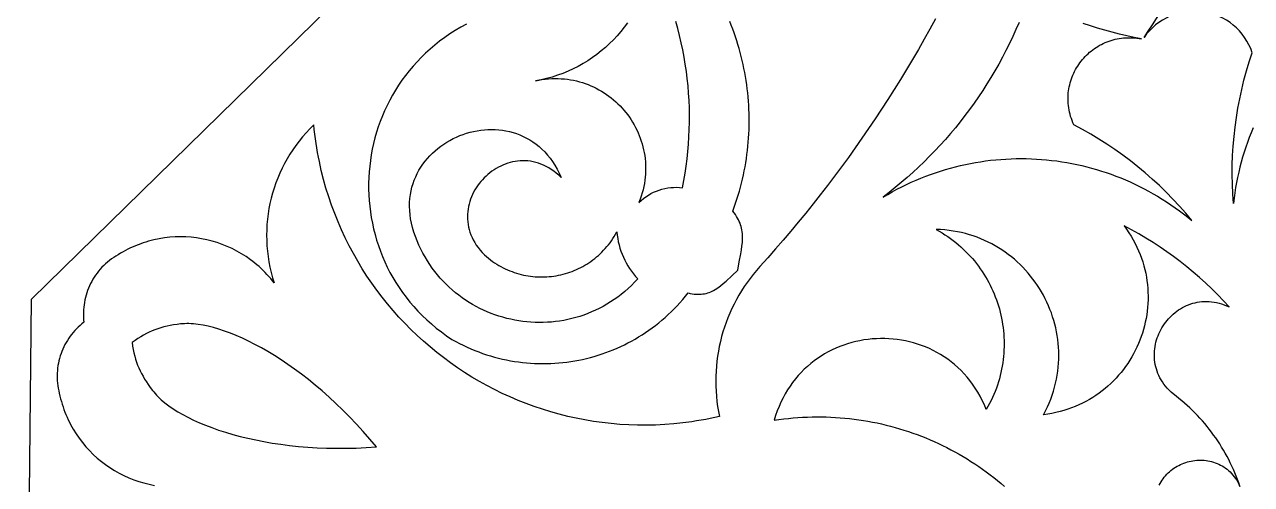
# Model space of a CAD drawing. Extents: x 3927 to 5087, y -513 to 1114.
# Drawn here: x 4399.6 to 4497, y 926 to 962.5 of the extents above; entities that cross this region are included whole.
import ezdxf

# ---------------------------------------------------------------- set-up
doc = ezdxf.new("R2010")
doc.units = 0
doc.layers.add('LAYER_1', color=18, linetype='CONTINUOUS')

msp = doc.modelspace()

# ---------------------------------------------------------------- linework, layer by layer
at = {"layer": 'LAYER_1'}
for points in [[(4399.612, 886.633), (4400.167, 940.672), (4438.759, 978.456)], [(4471.914, 962.918), (4471.468, 962.104), (4471.014, 961.294), (4470.553, 960.488), (4470.084, 959.687), (4469.608, 958.89), (4469.125, 958.098), (4468.635, 957.31), (4468.137, 956.527), (4467.632, 955.749), (4467.121, 954.975), (4466.601, 954.206), (4466.075, 953.442), (4465.542, 952.683), (4465.002, 951.928), (4464.454, 951.179), (4463.9, 950.435), (4463.339, 949.695), (4462.771, 948.961), (4462.196, 948.232), (4461.614, 947.508), (4461.026, 946.789), (4460.431, 946.076), (4459.828, 945.368), (4459.22, 944.665), (4458.604, 943.968), (4457.982, 943.277), (4457.977, 943.266), (4457.708, 942.961), (4457.45, 942.649), (4457.202, 942.33), (4456.964, 942.006), (4456.737, 941.675), (4456.52, 941.338), (4456.314, 940.996), (4456.118, 940.649), (4455.932, 940.297), (4455.758, 939.94), (4455.594, 939.578), (4455.441, 939.212), (4455.299, 938.842), (4455.168, 938.468), (4455.048, 938.091), (4454.939, 937.71), (4454.842, 937.327), (4454.755, 936.94), (4454.68, 936.551), (4454.616, 936.16), (4454.564, 935.767), (4454.523, 935.372), (4454.494, 934.976), (4454.477, 934.578), (4454.471, 934.179), (4454.477, 933.78), (4454.495, 933.38), (4454.525, 932.98), (4454.566, 932.58), (4454.62, 932.18), (4454.686, 931.781), (4454.764, 931.382), (4454.401, 931.3), (4454.037, 931.223), (4453.674, 931.151), (4453.311, 931.085), (4452.948, 931.024), (4452.585, 930.968), (4451.861, 930.871), (4451.139, 930.795), (4450.419, 930.739), (4449.702, 930.702), (4448.987, 930.686), (4448.274, 930.689), (4447.566, 930.711), (4446.86, 930.753), (4446.159, 930.813), (4445.462, 930.892), (4444.769, 930.989), (4444.081, 931.105), (4443.399, 931.238), (4442.721, 931.389), (4442.049, 931.558), (4441.384, 931.744), (4440.724, 931.947), (4440.072, 932.167), (4439.426, 932.404), (4438.787, 932.657), (4438.156, 932.927), (4437.533, 933.212), (4436.918, 933.513), (4436.311, 933.83), (4435.713, 934.162), (4435.124, 934.509), (4434.544, 934.872), (4433.974, 935.248), (4433.414, 935.64), (4432.865, 936.046), (4432.326, 936.465), (4431.797, 936.899), (4431.28, 937.346), (4430.774, 937.806), (4430.281, 938.28), (4429.799, 938.767), (4429.329, 939.266), (4428.873, 939.778), (4428.429, 940.302), (4427.998, 940.839), (4427.582, 941.387), (4427.179, 941.947), (4426.79, 942.518), (4426.416, 943.1), (4426.056, 943.694), (4425.712, 944.298), (4425.383, 944.913), (4425.07, 945.538), (4424.773, 946.173), (4424.492, 946.818), (4424.228, 947.473), (4423.981, 948.137), (4423.751, 948.811), (4423.538, 949.493), (4423.344, 950.185), (4423.168, 950.885), (4423.01, 951.593), (4422.938, 951.95), (4422.87, 952.31), (4422.808, 952.671), (4422.75, 953.034), (4422.697, 953.399), (4422.65, 953.766), (4422.607, 954.135), (4422.569, 954.506), (4422.258, 954.198), (4421.961, 953.882), (4421.676, 953.556), (4421.404, 953.222), (4421.146, 952.88), (4420.9, 952.53), (4420.667, 952.173), (4420.448, 951.808), (4420.243, 951.438), (4420.05, 951.06), (4419.872, 950.677), (4419.707, 950.289), (4419.556, 949.895), (4419.419, 949.497), (4419.295, 949.095), (4419.186, 948.688), (4419.091, 948.278), (4419.01, 947.865), (4418.944, 947.449), (4418.892, 947.031), (4418.855, 946.611), (4418.832, 946.189), (4418.824, 945.766), (4418.831, 945.342), (4418.852, 944.917), (4418.889, 944.493), (4418.941, 944.068), (4419.008, 943.645), (4419.091, 943.222), (4419.189, 942.801), (4419.302, 942.382), (4419.431, 941.965), (4419.292, 942.142), (4419.149, 942.315), (4419.002, 942.483), (4418.853, 942.648), (4418.7, 942.808), (4418.544, 942.964), (4418.385, 943.115), (4418.223, 943.263), (4418.058, 943.406), (4417.891, 943.544), (4417.721, 943.679), (4417.548, 943.809), (4417.194, 944.056), (4416.832, 944.285), (4416.46, 944.497), (4416.08, 944.691), (4415.693, 944.867), (4415.3, 945.025), (4414.9, 945.165), (4414.494, 945.287), (4414.084, 945.39), (4413.67, 945.475), (4413.252, 945.541), (4412.832, 945.588), (4412.41, 945.616), (4411.986, 945.626), (4411.562, 945.616), (4411.137, 945.587), (4410.714, 945.538), (4410.291, 945.47), (4409.871, 945.383), (4409.453, 945.275), (4409.246, 945.214), (4409.039, 945.148), (4408.833, 945.077), (4408.629, 945.001), (4408.425, 944.92), (4408.223, 944.834), (4408.022, 944.742), (4407.823, 944.646), (4407.625, 944.545), (4407.429, 944.438), (4407.234, 944.327), (4407.041, 944.21), (4406.861, 944.104), (4406.686, 943.992), (4406.517, 943.875), (4406.353, 943.752), (4406.196, 943.624), (4406.043, 943.49), (4405.897, 943.352), (4405.757, 943.208), (4405.622, 943.061), (4405.494, 942.909), (4405.372, 942.752), (4405.255, 942.592), (4405.145, 942.428), (4405.042, 942.261), (4404.944, 942.09), (4404.853, 941.915), (4404.769, 941.738), (4404.691, 941.558), (4404.62, 941.376), (4404.555, 941.191), (4404.497, 941.004), (4404.446, 940.815), (4404.401, 940.624), (4404.364, 940.431), (4404.333, 940.237), (4404.31, 940.042), (4404.294, 939.846), (4404.285, 939.649), (4404.283, 939.451), (4404.288, 939.253), (4404.301, 939.055), (4404.322, 938.857), (4404.166, 938.734), (4404.016, 938.606), (4403.871, 938.473), (4403.731, 938.335), (4403.597, 938.192), (4403.468, 938.045), (4403.345, 937.893), (4403.228, 937.737), (4403.116, 937.578), (4403.011, 937.414), (4402.911, 937.247), (4402.817, 937.076), (4402.73, 936.902), (4402.649, 936.725), (4402.574, 936.546), (4402.506, 936.363), (4402.444, 936.178), (4402.389, 935.99), (4402.341, 935.801), (4402.3, 935.609), (4402.265, 935.415), (4402.238, 935.22), (4402.217, 935.023), (4402.204, 934.826), (4402.199, 934.626), (4402.2, 934.426), (4402.209, 934.226), (4402.226, 934.024), (4402.251, 933.823), (4402.283, 933.621), (4402.323, 933.419), (4402.371, 933.217), (4402.42, 932.997), (4402.474, 932.779), (4402.533, 932.564), (4402.597, 932.351), (4402.666, 932.141), (4402.739, 931.933), (4402.816, 931.727), (4402.899, 931.524), (4402.985, 931.324), (4403.076, 931.127), (4403.172, 930.932), (4403.271, 930.74), (4403.483, 930.364), (4403.711, 930), (4403.954, 929.649), (4404.212, 929.31), (4404.485, 928.984), (4404.772, 928.671), (4405.072, 928.372), (4405.384, 928.087), (4405.709, 927.817), (4406.046, 927.561), (4406.394, 927.321), (4406.752, 927.097), (4407.12, 926.889), (4407.498, 926.698), (4407.884, 926.523), (4408.279, 926.366), (4408.682, 926.226), (4409.092, 926.105), (4409.508, 926.002), (4409.931, 925.919)], [(4434.695, 962.492), (4434.241, 962.245), (4433.8, 961.985), (4433.373, 961.713), (4432.96, 961.43), (4432.559, 961.136), (4432.173, 960.831), (4431.8, 960.515), (4431.44, 960.189), (4431.095, 959.853), (4430.762, 959.509), (4430.444, 959.155), (4430.139, 958.793), (4429.848, 958.422), (4429.57, 958.044), (4429.306, 957.658), (4429.056, 957.265), (4428.82, 956.865), (4428.597, 956.46), (4428.389, 956.048), (4428.194, 955.63), (4428.012, 955.208), (4427.845, 954.781), (4427.692, 954.349), (4427.552, 953.913), (4427.426, 953.474), (4427.314, 953.031), (4427.216, 952.585), (4427.132, 952.137), (4427.062, 951.687), (4427.006, 951.235), (4426.964, 950.781), (4426.936, 950.327), (4426.922, 949.871), (4426.922, 949.416), (4426.936, 948.961), (4426.964, 948.506), (4427.006, 948.052), (4427.063, 947.599), (4427.133, 947.148), (4427.218, 946.699), (4427.316, 946.252), (4427.429, 945.808), (4427.557, 945.367), (4427.698, 944.929), (4427.853, 944.496), (4428.023, 944.066), (4428.207, 943.642), (4428.406, 943.222), (4428.618, 942.808), (4428.845, 942.399), (4429.087, 941.997), (4429.343, 941.601), (4429.613, 941.212), (4429.897, 940.83), (4430.196, 940.456), (4430.509, 940.09), (4430.837, 939.733), (4431.179, 939.384), (4431.536, 939.044), (4431.907, 938.714), (4432.293, 938.394), (4432.693, 938.084), (4433.108, 937.785), (4433.537, 937.496), (4433.833, 937.331), (4434.132, 937.174), (4434.433, 937.024), (4434.736, 936.881), (4435.041, 936.746), (4435.347, 936.619), (4435.656, 936.499), (4435.966, 936.386), (4436.278, 936.281), (4436.591, 936.183), (4436.906, 936.092), (4437.221, 936.009), (4437.538, 935.933), (4437.855, 935.864), (4438.174, 935.803), (4438.493, 935.749), (4438.813, 935.702), (4439.133, 935.662), (4439.453, 935.629), (4439.774, 935.603), (4440.094, 935.585), (4440.415, 935.573), (4440.736, 935.569), (4441.056, 935.572), (4441.376, 935.582), (4441.695, 935.598), (4442.014, 935.622), (4442.332, 935.653), (4442.649, 935.69), (4442.965, 935.734), (4443.28, 935.786), (4443.594, 935.844), (4443.907, 935.909), (4444.218, 935.981), (4444.527, 936.059), (4444.835, 936.144), (4445.141, 936.236), (4445.445, 936.335), (4445.747, 936.441), (4446.046, 936.553), (4446.344, 936.671), (4446.639, 936.797), (4446.931, 936.929), (4447.221, 937.067), (4447.508, 937.212), (4447.792, 937.364), (4448.074, 937.522), (4448.352, 937.686), (4448.626, 937.857), (4448.898, 938.035), (4449.166, 938.218), (4449.43, 938.409), (4449.69, 938.605), (4449.947, 938.808), (4450.2, 939.017), (4450.449, 939.232), (4450.693, 939.454), (4450.933, 939.682), (4451.169, 939.916), (4451.4, 940.157), (4451.626, 940.403), (4451.848, 940.656), (4452.064, 940.915), (4452.276, 941.179), (4452.44, 941.141), (4452.598, 941.11), (4452.751, 941.088), (4452.9, 941.074), (4453.044, 941.068), (4453.184, 941.069), (4453.321, 941.077), (4453.453, 941.093), (4453.582, 941.115), (4453.708, 941.144), (4453.832, 941.179), (4453.952, 941.221), (4454.07, 941.268), (4454.187, 941.321), (4454.301, 941.38), (4454.414, 941.443), (4454.636, 941.585), (4454.854, 941.745), (4455.072, 941.921), (4455.291, 942.111), (4455.74, 942.527), (4456.218, 942.978), (4456.342, 943.654), (4456.461, 944.29), (4456.513, 944.595), (4456.555, 944.894), (4456.584, 945.185), (4456.599, 945.471), (4456.595, 945.753), (4456.586, 945.892), (4456.571, 946.03), (4456.55, 946.168), (4456.523, 946.304), (4456.489, 946.44), (4456.448, 946.576), (4456.4, 946.712), (4456.344, 946.847), (4456.28, 946.982), (4456.208, 947.116), (4456.127, 947.251), (4456.036, 947.387), (4455.937, 947.522), (4455.827, 947.658), (4455.942, 947.973), (4456.051, 948.29), (4456.155, 948.608), (4456.254, 948.926), (4456.347, 949.246), (4456.435, 949.567), (4456.518, 949.888), (4456.596, 950.21), (4456.668, 950.533), (4456.734, 950.857), (4456.796, 951.181), (4456.852, 951.505), (4456.903, 951.83), (4456.949, 952.156), (4456.99, 952.482), (4457.025, 952.808), (4457.055, 953.134), (4457.08, 953.461), (4457.1, 953.787), (4457.114, 954.114), (4457.123, 954.44), (4457.128, 954.767), (4457.127, 955.093), (4457.12, 955.419), (4457.109, 955.745), (4457.093, 956.07), (4457.071, 956.395), (4457.044, 956.72), (4457.013, 957.043), (4456.976, 957.367), (4456.934, 957.69), (4456.887, 958.012), (4456.835, 958.333), (4456.777, 958.653), (4456.715, 958.973), (4456.648, 959.291), (4456.576, 959.609), (4456.498, 959.925), (4456.416, 960.24), (4456.329, 960.554), (4456.236, 960.867), (4456.139, 961.179), (4456.037, 961.489), (4455.929, 961.797), (4455.817, 962.104), (4455.7, 962.41), (4455.578, 962.713)], [(4447.466, 962.606), (4447.207, 962.251), (4446.935, 961.908), (4446.65, 961.575), (4446.352, 961.254), (4446.041, 960.944), (4445.719, 960.647), (4445.385, 960.363), (4445.04, 960.092), (4444.684, 959.834), (4444.317, 959.59), (4443.941, 959.36), (4443.554, 959.144), (4443.158, 958.944), (4442.754, 958.759), (4442.34, 958.589), (4441.918, 958.436), (4441.489, 958.299), (4441.052, 958.179), (4440.607, 958.076), (4440.156, 957.991), (4440.419, 958.046), (4440.681, 958.092), (4440.941, 958.128), (4441.2, 958.154), (4441.457, 958.171), (4441.711, 958.179), (4441.964, 958.178), (4442.215, 958.168), (4442.463, 958.149), (4442.708, 958.121), (4442.951, 958.085), (4443.191, 958.041), (4443.428, 957.988), (4443.662, 957.928), (4443.893, 957.859), (4444.121, 957.784), (4444.344, 957.7), (4444.565, 957.61), (4444.781, 957.512), (4444.994, 957.407), (4445.203, 957.296), (4445.407, 957.178), (4445.607, 957.053), (4445.803, 956.922), (4445.994, 956.785), (4446.18, 956.642), (4446.361, 956.492), (4446.538, 956.338), (4446.709, 956.178), (4446.875, 956.012), (4447.035, 955.841), (4447.19, 955.665), (4447.339, 955.485), (4447.483, 955.299), (4447.62, 955.11), (4447.751, 954.915), (4447.876, 954.717), (4447.995, 954.514), (4448.107, 954.308), (4448.212, 954.098), (4448.311, 953.884), (4448.402, 953.667), (4448.487, 953.446), (4448.564, 953.223), (4448.634, 952.996), (4448.696, 952.767), (4448.751, 952.535), (4448.798, 952.301), (4448.837, 952.065), (4448.867, 951.826), (4448.89, 951.586), (4448.904, 951.343), (4448.91, 951.1), (4448.908, 950.854), (4448.896, 950.608), (4448.876, 950.36), (4448.846, 950.111), (4448.808, 949.861), (4448.76, 949.611), (4448.702, 949.36), (4448.635, 949.109), (4448.559, 948.858), (4448.472, 948.607), (4448.375, 948.356), (4448.551, 948.518), (4448.734, 948.67), (4448.926, 948.81), (4449.125, 948.939), (4449.33, 949.056), (4449.542, 949.162), (4449.758, 949.255), (4449.979, 949.336), (4450.204, 949.405), (4450.432, 949.461), (4450.663, 949.504), (4450.895, 949.533), (4451.129, 949.55), (4451.362, 949.552), (4451.596, 949.541), (4451.829, 949.516), (4451.94, 950.09), (4452.039, 950.665), (4452.125, 951.242), (4452.2, 951.819), (4452.261, 952.397), (4452.311, 952.976), (4452.349, 953.554), (4452.374, 954.133), (4452.387, 954.712), (4452.388, 955.29), (4452.377, 955.868), (4452.354, 956.446), (4452.318, 957.022), (4452.271, 957.598), (4452.212, 958.172), (4452.14, 958.744), (4452.057, 959.316), (4451.962, 959.885), (4451.855, 960.452), (4451.736, 961.017), (4451.605, 961.58), (4451.462, 962.141), (4451.308, 962.698)], [(4478.546, 962.628), (4478.301, 962.064), (4478.047, 961.506), (4477.783, 960.952), (4477.509, 960.404), (4477.226, 959.861), (4476.933, 959.323), (4476.63, 958.792), (4476.319, 958.266), (4475.997, 957.746), (4475.667, 957.232), (4475.327, 956.724), (4474.978, 956.223), (4474.621, 955.728), (4474.254, 955.239), (4473.879, 954.757), (4473.495, 954.282), (4473.102, 953.814), (4472.701, 953.352), (4472.292, 952.898), (4471.874, 952.451), (4471.448, 952.012), (4471.014, 951.58), (4470.571, 951.156), (4470.121, 950.739), (4469.663, 950.33), (4469.197, 949.929), (4468.723, 949.537), (4468.242, 949.152), (4467.753, 948.776), (4468.118, 948.992), (4468.486, 949.2), (4468.857, 949.4), (4469.231, 949.592), (4469.607, 949.776), (4469.986, 949.952), (4470.367, 950.121), (4470.751, 950.281), (4471.136, 950.433), (4471.524, 950.577), (4471.914, 950.714), (4472.305, 950.842), (4472.698, 950.963), (4473.093, 951.075), (4473.489, 951.18), (4473.886, 951.277), (4474.284, 951.366), (4474.684, 951.447), (4475.085, 951.521), (4475.486, 951.586), (4475.889, 951.644), (4476.291, 951.694), (4476.695, 951.736), (4477.099, 951.771), (4477.503, 951.797), (4477.907, 951.816), (4478.312, 951.827), (4478.716, 951.831), (4479.12, 951.827), (4479.524, 951.815), (4479.927, 951.795), (4480.33, 951.768), (4480.733, 951.733), (4481.134, 951.69), (4481.535, 951.64), (4481.935, 951.582), (4482.333, 951.516), (4482.731, 951.443), (4483.127, 951.363), (4483.521, 951.274), (4483.914, 951.178), (4484.306, 951.075), (4484.695, 950.964), (4485.083, 950.845), (4485.469, 950.719), (4485.852, 950.586), (4486.234, 950.445), (4486.613, 950.296), (4486.989, 950.14), (4487.363, 949.977), (4487.734, 949.806), (4488.102, 949.627), (4488.468, 949.442), (4488.83, 949.248), (4489.189, 949.048), (4489.545, 948.84), (4489.898, 948.624), (4490.247, 948.402), (4490.592, 948.171), (4490.933, 947.934), (4491.271, 947.689), (4491.605, 947.437), (4491.934, 947.178), (4492.26, 946.911), (4491.772, 947.493), (4491.269, 948.062), (4490.753, 948.618), (4490.223, 949.159), (4489.68, 949.687), (4489.123, 950.2), (4488.554, 950.699), (4487.972, 951.184), (4487.379, 951.653), (4486.773, 952.107), (4486.155, 952.546), (4485.526, 952.969), (4484.887, 953.376), (4484.236, 953.767), (4483.575, 954.142), (4482.903, 954.5), (4482.827, 954.669), (4482.758, 954.839), (4482.696, 955.009), (4482.641, 955.18), (4482.592, 955.35), (4482.55, 955.521), (4482.515, 955.691), (4482.486, 955.861), (4482.463, 956.031), (4482.447, 956.2), (4482.437, 956.369), (4482.432, 956.537), (4482.434, 956.704), (4482.442, 956.87), (4482.455, 957.035), (4482.475, 957.199), (4482.499, 957.361), (4482.53, 957.522), (4482.565, 957.682), (4482.606, 957.84), (4482.652, 957.996), (4482.704, 958.15), (4482.76, 958.302), (4482.822, 958.452), (4482.888, 958.599), (4482.959, 958.745), (4483.034, 958.887), (4483.115, 959.027), (4483.199, 959.165), (4483.288, 959.299), (4483.382, 959.431), (4483.479, 959.559), (4483.581, 959.684), (4483.687, 959.806), (4483.796, 959.924), (4483.91, 960.039), (4484.027, 960.15), (4484.148, 960.257), (4484.272, 960.36), (4484.4, 960.46), (4484.531, 960.555), (4484.665, 960.646), (4484.803, 960.732), (4484.944, 960.814), (4485.087, 960.891), (4485.234, 960.963), (4485.383, 961.031), (4485.535, 961.093), (4485.69, 961.151), (4485.847, 961.203), (4486.007, 961.25), (4486.169, 961.291), (4486.333, 961.327), (4486.5, 961.357), (4486.668, 961.381), (4486.839, 961.399), (4487.011, 961.411), (4487.185, 961.417), (4487.361, 961.417), (4487.538, 961.41), (4487.717, 961.397), (4487.897, 961.377), (4488.078, 961.35), (4488.261, 961.316), (4487.675, 961.438), (4487.092, 961.569), (4486.511, 961.71), (4485.932, 961.859), (4485.356, 962.018), (4484.782, 962.185), (4484.211, 962.362), (4483.644, 962.547)], [(4489.67, 925.922), (4489.739, 926.06), (4489.814, 926.194), (4489.894, 926.323), (4489.98, 926.448), (4490.072, 926.568), (4490.168, 926.684), (4490.269, 926.794), (4490.375, 926.9), (4490.485, 927.001), (4490.599, 927.098), (4490.717, 927.189), (4490.838, 927.275), (4490.963, 927.356), (4491.091, 927.432), (4491.223, 927.502), (4491.356, 927.568), (4491.493, 927.628), (4491.632, 927.682), (4491.772, 927.731), (4491.915, 927.774), (4492.059, 927.812), (4492.204, 927.844), (4492.351, 927.871), (4492.499, 927.891), (4492.647, 927.906), (4492.796, 927.914), (4492.945, 927.917), (4493.094, 927.914), (4493.242, 927.904), (4493.391, 927.888), (4493.538, 927.866), (4493.685, 927.838), (4493.83, 927.803), (4493.974, 927.762), (4494.117, 927.714), (4494.258, 927.659), (4494.397, 927.598), (4494.533, 927.53), (4494.667, 927.456), (4494.798, 927.374), (4494.926, 927.286), (4495.051, 927.191), (4495.173, 927.088), (4495.291, 926.979), (4495.405, 926.862), (4495.515, 926.738), (4495.621, 926.607), (4495.722, 926.468), (4495.818, 926.322), (4495.91, 926.169), (4495.996, 926.007), (4496.077, 925.839), (4495.982, 926.112), (4495.883, 926.383), (4495.779, 926.652), (4495.67, 926.919), (4495.556, 927.183), (4495.437, 927.444), (4495.313, 927.703), (4495.184, 927.96), (4495.051, 928.214), (4494.913, 928.465), (4494.77, 928.713), (4494.622, 928.958), (4494.47, 929.201), (4494.314, 929.44), (4494.153, 929.677), (4493.988, 929.91), (4493.818, 930.141), (4493.644, 930.368), (4493.465, 930.591), (4493.283, 930.812), (4493.096, 931.029), (4492.905, 931.242), (4492.71, 931.452), (4492.51, 931.658), (4492.307, 931.861), (4492.1, 932.06), (4491.889, 932.255), (4491.674, 932.446), (4491.455, 932.633), (4491.232, 932.817), (4491.006, 932.996), (4490.776, 933.171), (4490.609, 933.32), (4490.452, 933.473), (4490.307, 933.629), (4490.172, 933.788), (4490.047, 933.95), (4489.932, 934.115), (4489.827, 934.283), (4489.732, 934.452), (4489.646, 934.624), (4489.57, 934.797), (4489.503, 934.972), (4489.446, 935.148), (4489.397, 935.326), (4489.358, 935.504), (4489.327, 935.682), (4489.305, 935.861), (4489.291, 936.04), (4489.285, 936.219), (4489.287, 936.397), (4489.297, 936.575), (4489.316, 936.752), (4489.341, 936.927), (4489.374, 937.102), (4489.415, 937.274), (4489.462, 937.445), (4489.517, 937.614), (4489.578, 937.78), (4489.646, 937.944), (4489.721, 938.105), (4489.802, 938.262), (4489.889, 938.417), (4489.982, 938.568), (4490.081, 938.715), (4490.186, 938.858), (4490.296, 938.997), (4490.412, 939.131), (4490.533, 939.261), (4490.66, 939.385), (4490.791, 939.504), (4490.927, 939.618), (4491.068, 939.726), (4491.213, 939.828), (4491.362, 939.924), (4491.516, 940.013), (4491.674, 940.096), (4491.835, 940.172), (4492.001, 940.24), (4492.17, 940.302), (4492.342, 940.355), (4492.517, 940.401), (4492.696, 940.438), (4492.877, 940.467), (4493.062, 940.487), (4493.249, 940.499), (4493.438, 940.501), (4493.63, 940.494), (4493.824, 940.478), (4494.02, 940.451), (4494.217, 940.415), (4494.417, 940.368), (4494.618, 940.31), (4494.82, 940.242), (4495.024, 940.163), (4495.228, 940.072), (4494.778, 940.559), (4494.317, 941.034), (4493.845, 941.499), (4493.364, 941.953), (4492.873, 942.396), (4492.373, 942.828), (4491.863, 943.248), (4491.344, 943.657), (4490.816, 944.055), (4490.28, 944.44), (4489.734, 944.814), (4489.181, 945.175), (4488.619, 945.524), (4488.049, 945.861), (4487.471, 946.185), (4486.886, 946.497), (4487.084, 946.224), (4487.271, 945.947), (4487.447, 945.667), (4487.611, 945.384), (4487.764, 945.099), (4487.906, 944.81), (4488.037, 944.52), (4488.158, 944.227), (4488.267, 943.932), (4488.365, 943.636), (4488.453, 943.338), (4488.531, 943.039), (4488.598, 942.739), (4488.655, 942.438), (4488.701, 942.137), (4488.737, 941.835), (4488.764, 941.534), (4488.78, 941.232), (4488.787, 940.931), (4488.783, 940.631), (4488.771, 940.331), (4488.748, 940.033), (4488.716, 939.736), (4488.675, 939.44), (4488.625, 939.146), (4488.565, 938.854), (4488.497, 938.565), (4488.419, 938.278), (4488.333, 937.993), (4488.238, 937.712), (4488.134, 937.434), (4488.021, 937.159), (4487.901, 936.887), (4487.771, 936.62), (4487.634, 936.356), (4487.488, 936.097), (4487.334, 935.842), (4487.173, 935.593), (4487.003, 935.348), (4486.826, 935.108), (4486.641, 934.874), (4486.448, 934.645), (4486.248, 934.422), (4486.041, 934.206), (4485.826, 933.996), (4485.604, 933.792), (4485.375, 933.595), (4485.139, 933.406), (4484.896, 933.223), (4484.646, 933.048), (4484.39, 932.881), (4484.127, 932.722), (4483.857, 932.571), (4483.581, 932.428), (4483.299, 932.294), (4483.01, 932.169), (4482.716, 932.053), (4482.415, 931.947), (4482.108, 931.849), (4481.796, 931.762), (4481.478, 931.685), (4481.154, 931.618), (4480.825, 931.561), (4480.49, 931.516), (4480.65, 931.824), (4480.798, 932.135), (4480.934, 932.447), (4481.059, 932.76), (4481.172, 933.075), (4481.274, 933.391), (4481.364, 933.707), (4481.443, 934.024), (4481.512, 934.341), (4481.569, 934.659), (4481.616, 934.976), (4481.652, 935.293), (4481.677, 935.61), (4481.692, 935.926), (4481.697, 936.241), (4481.692, 936.555), (4481.676, 936.867), (4481.651, 937.179), (4481.616, 937.488), (4481.572, 937.795), (4481.518, 938.1), (4481.454, 938.403), (4481.382, 938.703), (4481.3, 939.001), (4481.209, 939.295), (4481.109, 939.587), (4481.001, 939.874), (4480.884, 940.159), (4480.758, 940.439), (4480.624, 940.715), (4480.482, 940.987), (4480.331, 941.255), (4480.173, 941.518), (4480.006, 941.776), (4479.832, 942.029), (4479.651, 942.277), (4479.461, 942.519), (4479.265, 942.755), (4479.061, 942.986), (4478.85, 943.21), (4478.632, 943.428), (4478.407, 943.64), (4478.176, 943.844), (4477.937, 944.042), (4477.692, 944.233), (4477.441, 944.416), (4477.184, 944.592), (4476.92, 944.759), (4476.651, 944.919), (4476.375, 945.071), (4476.094, 945.214), (4475.807, 945.348), (4475.515, 945.474), (4475.217, 945.59), (4474.914, 945.697), (4474.606, 945.795), (4474.293, 945.883), (4473.975, 945.961), (4473.652, 946.029), (4473.324, 946.087), (4472.992, 946.134), (4472.656, 946.171), (4472.315, 946.196), (4471.971, 946.21), (4472.208, 946.077), (4472.44, 945.938), (4472.668, 945.795), (4472.891, 945.646), (4473.108, 945.492), (4473.321, 945.334), (4473.529, 945.17), (4473.731, 945.003), (4473.929, 944.83), (4474.121, 944.654), (4474.308, 944.473), (4474.49, 944.288), (4474.666, 944.099), (4474.838, 943.907), (4475.004, 943.71), (4475.164, 943.51), (4475.32, 943.306), (4475.47, 943.099), (4475.614, 942.889), (4475.753, 942.676), (4475.886, 942.459), (4476.014, 942.24), (4476.137, 942.017), (4476.253, 941.792), (4476.364, 941.565), (4476.47, 941.335), (4476.569, 941.102), (4476.663, 940.868), (4476.751, 940.631), (4476.834, 940.392), (4476.91, 940.152), (4476.981, 939.909), (4477.046, 939.665), (4477.105, 939.42), (4477.157, 939.173), (4477.204, 938.925), (4477.245, 938.675), (4477.28, 938.425), (4477.308, 938.174), (4477.331, 937.921), (4477.347, 937.669), (4477.357, 937.415), (4477.361, 937.161), (4477.359, 936.907), (4477.35, 936.652), (4477.335, 936.397), (4477.314, 936.143), (4477.286, 935.888), (4477.252, 935.634), (4477.211, 935.38), (4477.164, 935.126), (4477.11, 934.873), (4477.05, 934.621), (4476.983, 934.369), (4476.91, 934.119), (4476.83, 933.869), (4476.743, 933.621), (4476.649, 933.374), (4476.549, 933.128), (4476.442, 932.884), (4476.328, 932.642), (4476.207, 932.401), (4476.08, 932.162), (4475.945, 931.925), (4475.793, 932.291), (4475.629, 932.644), (4475.454, 932.985), (4475.268, 933.313), (4475.071, 933.629), (4474.864, 933.932), (4474.648, 934.223), (4474.422, 934.502), (4474.187, 934.769), (4473.943, 935.023), (4473.691, 935.265), (4473.432, 935.495), (4473.165, 935.712), (4472.891, 935.918), (4472.611, 936.111), (4472.324, 936.292), (4472.032, 936.461), (4471.734, 936.617), (4471.431, 936.762), (4471.124, 936.894), (4470.812, 937.015), (4470.497, 937.123), (4470.178, 937.22), (4469.856, 937.304), (4469.532, 937.377), (4469.206, 937.437), (4468.877, 937.486), (4468.548, 937.522), (4468.217, 937.547), (4467.886, 937.56), (4467.554, 937.561), (4467.223, 937.55), (4466.892, 937.528), (4466.563, 937.493), (4466.234, 937.447), (4465.908, 937.389), (4465.584, 937.319), (4465.262, 937.238), (4464.943, 937.145), (4464.628, 937.04), (4464.316, 936.924), (4464.009, 936.796), (4463.706, 936.656), (4463.408, 936.505), (4463.116, 936.342), (4462.829, 936.167), (4462.549, 935.981), (4462.275, 935.784), (4462.008, 935.575), (4461.749, 935.355), (4461.497, 935.123), (4461.253, 934.879), (4461.018, 934.625), (4460.792, 934.359), (4460.576, 934.081), (4460.369, 933.792), (4460.172, 933.492), (4459.986, 933.18), (4459.811, 932.858), (4459.647, 932.524), (4459.495, 932.178), (4459.355, 931.822), (4459.228, 931.454), (4459.113, 931.075), (4459.489, 931.131), (4459.865, 931.181), (4460.241, 931.224), (4460.617, 931.261), (4460.992, 931.292), (4461.367, 931.316), (4461.742, 931.334), (4462.117, 931.345), (4462.491, 931.351), (4462.864, 931.35), (4463.237, 931.343), (4463.61, 931.33), (4463.981, 931.31), (4464.351, 931.285), (4464.721, 931.253), (4465.09, 931.215), (4465.458, 931.172), (4465.824, 931.122), (4466.189, 931.066), (4466.553, 931.005), (4466.916, 930.937), (4467.278, 930.864), (4467.637, 930.785), (4467.996, 930.7), (4468.352, 930.609), (4468.707, 930.512), (4469.061, 930.409), (4469.412, 930.301), (4469.762, 930.187), (4470.109, 930.068), (4470.455, 929.943), (4470.798, 929.812), (4471.139, 929.675), (4471.478, 929.533), (4471.815, 929.386), (4472.149, 929.233), (4472.481, 929.074), (4472.81, 928.911), (4473.137, 928.741), (4473.461, 928.566), (4473.782, 928.386), (4474.101, 928.201), (4474.416, 928.01), (4474.729, 927.814), (4475.038, 927.613), (4475.344, 927.406), (4475.648, 927.194), (4475.948, 926.978), (4476.244, 926.756), (4476.537, 926.528), (4476.827, 926.296), (4477.114, 926.059), (4477.396, 925.816)]]:
    msp.add_lwpolyline(points, dxfattribs=at)
msp.add_lwpolyline([(4497.122, 954.257), (4496.966, 953.881), (4496.817, 953.5), (4496.674, 953.117), (4496.54, 952.73), (4496.412, 952.34), (4496.292, 951.946), (4496.18, 951.55), (4496.075, 951.151), (4495.977, 950.749), (4495.888, 950.344), (4495.806, 949.936), (4495.732, 949.526), (4495.666, 949.113), (4495.608, 948.697), (4495.558, 948.28), (4495.507, 949.038), (4495.475, 949.796), (4495.463, 950.554), (4495.47, 951.312), (4495.496, 952.068), (4495.542, 952.824), (4495.607, 953.578), (4495.691, 954.33), (4495.794, 955.079), (4495.916, 955.826), (4496.058, 956.57), (4496.218, 957.31), (4496.398, 958.047), (4496.596, 958.779), (4496.814, 959.507), (4497.05, 960.23, 0.61665), (4488.466, 961.44, 0.063158), (4492.887, 969.887, 0.145764)], format="xyb", dxfattribs=at)
for points in [[(4436.122, 944.191), (4436.276, 944.055), (4436.433, 943.926), (4436.592, 943.802), (4436.754, 943.683), (4436.919, 943.57), (4437.085, 943.463), (4437.254, 943.361), (4437.424, 943.265), (4437.597, 943.174), (4437.771, 943.088), (4437.946, 943.008), (4438.124, 942.933), (4438.303, 942.864), (4438.483, 942.8), (4438.664, 942.742), (4438.846, 942.688), (4439.029, 942.641), (4439.213, 942.598), (4439.398, 942.561), (4439.584, 942.528), (4439.77, 942.502), (4439.956, 942.48), (4440.143, 942.463), (4440.329, 942.452), (4440.516, 942.446), (4440.703, 942.445), (4440.89, 942.449), (4441.076, 942.458), (4441.262, 942.472), (4441.447, 942.492), (4441.632, 942.516), (4441.816, 942.545), (4441.999, 942.58), (4442.181, 942.619), (4442.362, 942.663), (4442.542, 942.712), (4442.72, 942.767), (4442.897, 942.826), (4443.073, 942.889), (4443.246, 942.958), (4443.418, 943.032), (4443.589, 943.11), (4443.757, 943.193), (4443.923, 943.281), (4444.086, 943.374), (4444.248, 943.471), (4444.407, 943.573), (4444.563, 943.68), (4444.717, 943.792), (4444.868, 943.908), (4445.016, 944.029), (4445.161, 944.154), (4445.302, 944.284), (4445.441, 944.419), (4445.576, 944.558), (4445.708, 944.702), (4445.836, 944.85), (4445.96, 945.003), (4446.081, 945.16), (4446.197, 945.321), (4446.31, 945.487), (4446.418, 945.658), (4446.522, 945.833), (4446.622, 946.012), (4446.65, 945.753), (4446.69, 945.495), (4446.74, 945.241), (4446.8, 944.989), (4446.87, 944.74), (4446.951, 944.494), (4447.041, 944.253), (4447.142, 944.015), (4447.252, 943.781), (4447.372, 943.553), (4447.501, 943.329), (4447.639, 943.11), (4447.786, 942.897), (4447.943, 942.69), (4448.108, 942.489), (4448.282, 942.294), (4448.031, 942.026), (4447.775, 941.769), (4447.512, 941.523), (4447.244, 941.288), (4446.97, 941.065), (4446.692, 940.852), (4446.408, 940.65), (4446.121, 940.459), (4445.829, 940.279), (4445.532, 940.11), (4445.232, 939.951), (4444.929, 939.803), (4444.622, 939.666), (4444.313, 939.539), (4444, 939.423), (4443.685, 939.318), (4443.368, 939.223), (4443.049, 939.138), (4442.728, 939.064), (4442.406, 939), (4442.082, 938.946), (4441.758, 938.903), (4441.432, 938.869), (4441.107, 938.846), (4440.781, 938.833), (4440.455, 938.83), (4440.129, 938.836), (4439.804, 938.853), (4439.48, 938.88), (4439.157, 938.916), (4438.836, 938.962), (4438.515, 939.018), (4438.197, 939.084), (4437.881, 939.159), (4437.567, 939.244), (4437.256, 939.338), (4436.948, 939.442), (4436.642, 939.555), (4436.341, 939.678), (4436.042, 939.81), (4435.748, 939.951), (4435.458, 940.102), (4435.172, 940.262), (4434.891, 940.431), (4434.615, 940.608), (4434.344, 940.796), (4434.078, 940.992), (4433.818, 941.196), (4433.564, 941.41), (4433.316, 941.633), (4433.075, 941.865), (4432.84, 942.105), (4432.612, 942.354), (4432.391, 942.611), (4432.178, 942.878), (4431.973, 943.152), (4431.775, 943.436), (4431.586, 943.728), (4431.405, 944.028), (4431.233, 944.336), (4431.07, 944.653), (4430.916, 944.978), (4430.772, 945.312), (4430.638, 945.653), (4430.512, 946.009), (4430.408, 946.361), (4430.322, 946.707), (4430.257, 947.048), (4430.209, 947.383), (4430.181, 947.713), (4430.169, 948.037), (4430.175, 948.355), (4430.198, 948.666), (4430.237, 948.971), (4430.291, 949.27), (4430.361, 949.562), (4430.446, 949.846), (4430.544, 950.124), (4430.656, 950.394), (4430.781, 950.656), (4430.919, 950.91), (4431.069, 951.157), (4431.231, 951.395), (4431.403, 951.624), (4431.586, 951.845), (4431.78, 952.058), (4431.982, 952.261), (4432.194, 952.455), (4432.415, 952.639), (4432.643, 952.814), (4432.879, 952.979), (4433.121, 953.134), (4433.371, 953.278), (4433.626, 953.412), (4433.887, 953.536), (4434.152, 953.649), (4434.422, 953.75), (4434.696, 953.841), (4434.974, 953.919), (4435.254, 953.987), (4435.537, 954.042), (4435.821, 954.086), (4436.107, 954.117), (4436.394, 954.135), (4436.681, 954.141), (4436.968, 954.135), (4437.254, 954.115), (4437.539, 954.082), (4437.823, 954.035), (4438.104, 953.975), (4438.383, 953.901), (4438.658, 953.813), (4438.929, 953.71), (4439.197, 953.593), (4439.459, 953.462), (4439.716, 953.316), (4439.968, 953.154), (4440.213, 952.978), (4440.451, 952.786), (4440.682, 952.578), (4440.905, 952.354), (4441.12, 952.115), (4441.326, 951.859), (4441.523, 951.587), (4441.71, 951.298), (4441.886, 950.992), (4442.052, 950.669), (4442.206, 950.329), (4442.012, 950.512), (4441.816, 950.68), (4441.618, 950.833), (4441.418, 950.973), (4441.215, 951.098), (4441.012, 951.211), (4440.807, 951.31), (4440.601, 951.395), (4440.394, 951.469), (4440.187, 951.53), (4439.98, 951.578), (4439.773, 951.615), (4439.566, 951.641), (4439.36, 951.655), (4439.155, 951.658), (4438.952, 951.65), (4438.75, 951.632), (4438.549, 951.604), (4438.351, 951.566), (4438.155, 951.518), (4437.962, 951.461), (4437.772, 951.395), (4437.585, 951.32), (4437.402, 951.237), (4437.222, 951.146), (4437.046, 951.046), (4436.875, 950.939), (4436.708, 950.825), (4436.546, 950.704), (4436.389, 950.576), (4436.238, 950.441), (4436.093, 950.3), (4435.953, 950.153), (4435.82, 950.001), (4435.693, 949.843), (4435.573, 949.68), (4435.46, 949.512), (4435.355, 949.34), (4435.257, 949.164), (4435.168, 948.983), (4435.086, 948.799), (4435.013, 948.611), (4434.949, 948.421), (4434.894, 948.227), (4434.848, 948.031), (4434.812, 947.832), (4434.785, 947.632), (4434.769, 947.43), (4434.763, 947.226), (4434.768, 947.022), (4434.784, 946.816), (4434.812, 946.61), (4434.851, 946.403), (4434.901, 946.197), (4434.964, 945.99), (4435.04, 945.784), (4435.128, 945.579), (4435.228, 945.376), (4435.343, 945.173), (4435.47, 944.972), (4435.612, 944.773), (4435.767, 944.576), (4435.937, 944.382)], [(4427.552, 928.966), (4427.026, 929.592), (4426.494, 930.197), (4425.957, 930.783), (4425.417, 931.348), (4424.873, 931.893), (4424.328, 932.417), (4423.781, 932.921), (4423.233, 933.404), (4422.685, 933.867), (4422.138, 934.309), (4421.594, 934.731), (4421.051, 935.131), (4420.512, 935.511), (4419.978, 935.87), (4419.448, 936.209), (4418.924, 936.526), (4418.407, 936.822), (4417.897, 937.097), (4417.396, 937.352), (4416.904, 937.585), (4416.421, 937.796), (4415.95, 937.987), (4415.489, 938.156), (4415.041, 938.304), (4414.607, 938.431), (4414.186, 938.536), (4413.78, 938.62), (4413.389, 938.682), (4413.015, 938.722), (4412.834, 938.734), (4412.658, 938.741), (4412.486, 938.742), (4412.319, 938.738), (4412.157, 938.729), (4411.999, 938.714), (4411.715, 938.678), (4411.441, 938.638), (4411.177, 938.591), (4410.922, 938.539), (4410.674, 938.48), (4410.433, 938.414), (4410.197, 938.34), (4409.965, 938.258), (4409.737, 938.168), (4409.512, 938.068), (4409.287, 937.958), (4409.063, 937.838), (4408.839, 937.707), (4408.613, 937.565), (4408.384, 937.411), (4408.151, 937.245), (4408.192, 936.962), (4408.24, 936.69), (4408.295, 936.428), (4408.356, 936.175), (4408.426, 935.93), (4408.503, 935.692), (4408.588, 935.46), (4408.682, 935.232), (4408.784, 935.008), (4408.895, 934.786), (4409.016, 934.566), (4409.146, 934.346), (4409.286, 934.125), (4409.436, 933.903), (4409.596, 933.677), (4409.767, 933.448), (4409.866, 933.324), (4409.971, 933.2), (4410.084, 933.076), (4410.204, 932.953), (4410.33, 932.831), (4410.464, 932.709), (4410.752, 932.467), (4411.067, 932.228), (4411.408, 931.992), (4411.774, 931.761), (4412.166, 931.535), (4412.583, 931.313), (4413.023, 931.098), (4413.486, 930.889), (4413.973, 930.687), (4414.481, 930.493), (4415.011, 930.307), (4415.561, 930.129), (4416.133, 929.96), (4416.723, 929.802), (4417.333, 929.653), (4417.962, 929.515), (4418.609, 929.389), (4419.272, 929.275), (4419.953, 929.173), (4420.65, 929.084), (4421.362, 929.009), (4422.09, 928.948), (4422.832, 928.902), (4423.587, 928.871), (4424.356, 928.856), (4425.138, 928.858), (4425.931, 928.876), (4426.736, 928.912)]]:
    msp.add_lwpolyline(points, close=True, dxfattribs=at)

doc.saveas('drawing.dxf')
